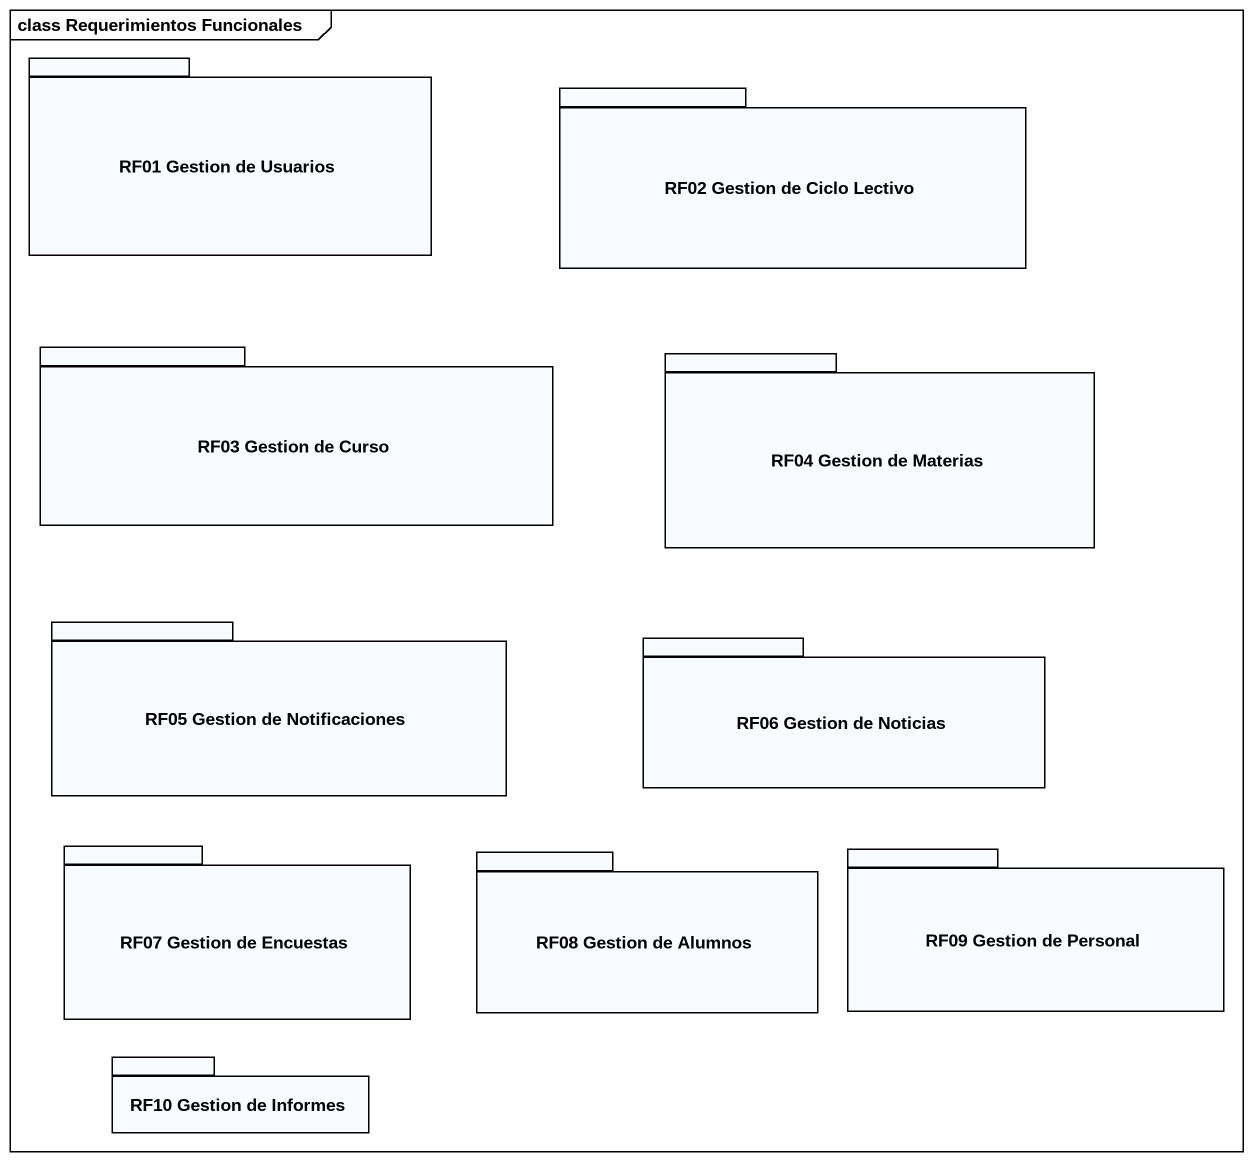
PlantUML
@startuml
mainframe class Requerimientos Funcionales
package "RF01 Gestion de Usuarios" as RF01_Gestion_de_Usuarios {
}
package "RF02 Gestion de Ciclo Lectivo" as RF02_Gestion_de_Ciclo {
}
package "RF03 Gestion de Curso" as RF03_Gestion_de_Curso {
}
package "RF04 Gestion de Materias" as RF04_Gestion_de_Materias {
}
package "RF05 Gestion de Notificaciones" as RF05_Gestion_de {
}
package "RF06 Gestion de Noticias" as RF06_Gestion_de_Noticias {
}
package "RF07 Gestion de Encuestas" as RF07_Gestion_de_Encuestas {
}
package "RF08 Gestion de Alumnos" as RF08_Gestion_de_Alumnos {
}
package "RF09 Gestion de Personal" as RF09_Gestion_de_Personal {
}
package "RF10 Gestion de Informes" as RF10_Gestion_de_Informes {
}
@enduml
